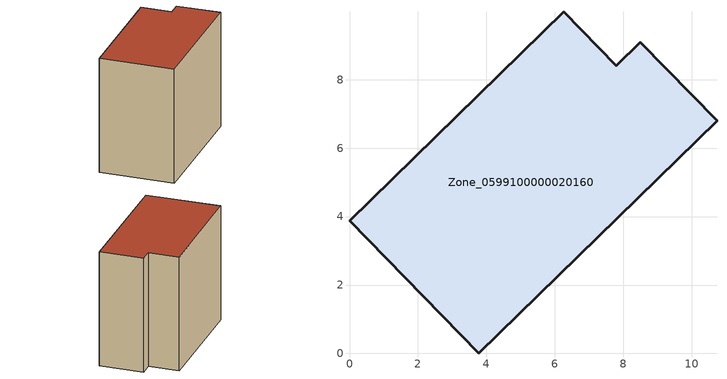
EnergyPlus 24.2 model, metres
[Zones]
Zone_0599100000020160
 floor ground (C_G): 3.77,0 0,3.88 6.26,9.99 7.8,8.41 8.5,9.1 10.74,6.8 z0
 wall outside (C_F): 3.77,0 10.74,6.8 8.5,9.1 7.8,8.41 6.26,9.99 0,3.88 3.77,0 z0:8.52
 roof outside (C_R): 0,3.88 3.77,0 10.74,6.8 8.5,9.1 7.8,8.41 6.26,9.99 z8.52
[BUILDING]
Pand.0599100000020160: North Axis=0; Terrain=City; Loads Convergence Tolerance Value=0.04; Temperature Convergence Tolerance Value=0.4; Solar Distribution=FullExterior; Maximum Number of Warmup Days=25; Minimum Number of Warmup Days=1
[Site:Location]
Rotterdam.The.Hague.AP_ZH_NLD Design_Conditions: Latitude=51.96; Longitude=4.45; Time Zone=1; Elevation=-4.5
[SITE:GROUNDTEMPERATURE:BUILDINGSURFACE]
18, 18, 18, 18, 18, 18, 18, 18, 18, 18, 18, 18
[MATERIAL] Thermal Absorptance=0.9; Solar Absorptance=0.7; Visible Absorptance=0.7
Name | Roughness | Thickness | Conductivity | Density | Specific Heat
G.TI.1975-1991 | MediumSmooth | 0.15 | 0.288461 | 540 | 1210
F.TI.1975-1991 | Rough | 0.3 | 0.230769 | 1920 | 840
R.TI.1975-1991 | MediumRough | 0.2 | 0.153846 | 1500 | 1000
[CONSTRUCTION]
C_G: G.TI.1975-1991
C_F: F.TI.1975-1991
C_R: R.TI.1975-1991
[ZONE]
Zone_0599100000020160: Type=1; Multiplier=1; Ceiling Height=Autocalculate; Volume=Autocalculate; Floor Area=autocalculate; Part of Total Floor Area=Yes
[ZONEINFILTRATION:DESIGNFLOWRATE]
Infil_Zone_0599100000020160: Zone or ZoneList or Space or SpaceList=Zone_0599100000020160; Schedule=AlwaysOn; Design Flow Rate Calculation Method=Flow/Area; Flow Rate per Floor Area=0.003; Constant Term Coefficient=1; Temperature Term Coefficient=0; Velocity Term Coefficient=0; Velocity Squared Term Coefficient=0
[HVACTEMPLATE:ZONE:IDEALLOADSAIRSYSTEM]
Zone_0599100000020160: Maximum Heating Supply Air Temperature=50; Minimum Cooling Supply Air Temperature=13; Maximum Heating Supply Air Humidity Ratio=0.0156; Minimum Cooling Supply Air Humidity Ratio=0.0077; Heating Limit=NoLimit; Cooling Limit=NoLimit; Dehumidification Control Type=ConstantSensibleHeatRatio; Cooling Sensible Heat Ratio=0.7; Dehumidification Setpoint=60; Humidification Control Type=None; Humidification Setpoint=30; Outdoor Air Method=None; Outdoor Air Flow Rate per Person=0.00944; Outdoor Air Flow Rate per Zone Floor Area=0; Outdoor Air Flow Rate per Zone=0; Demand Controlled Ventilation Type=None; Outdoor Air Economizer Type=NoEconomizer; Heat Recovery Type=None; Sensible Heat Recovery Effectiveness=0.7; Latent Heat Recovery Effectiveness=0.65
[ZONECONTROL:THERMOSTAT]
ThermostatControl_Zone_0599100000020160: Zone or ZoneList=Zone_0599100000020160; Control Type Schedule=DualSetpointControlType; Control 1=Thermostat_Zone_0599100000020160; Temperature Difference Between Cutout And Setpoint=0
[THERMOSTATSETPOINT:DUALSETPOINT]
Thermostat_Zone_0599100000020160: Heating Setpoint Temperature Schedule=HeatingSetpoint_Zone_0599100000020160; Cooling Setpoint Temperature Schedule=CoolingSetpoint_Zone_0599100000020160
[SCHEDULE:COMPACT]
HeatingSetpoint_Zone_0599100000020160: Through: 12/31, For: AllDays, Until: 24:00, 21
CoolingSetpoint_Zone_0599100000020160: Through: 12/31, For: AllDays, Until: 24:00, 24
DualSetpointControlType: Through: 12/31, For: AllDays, Until: 24:00, 4
AlwaysOn: Through: 12/31, For: AllDays, Until: 24:00, 1
